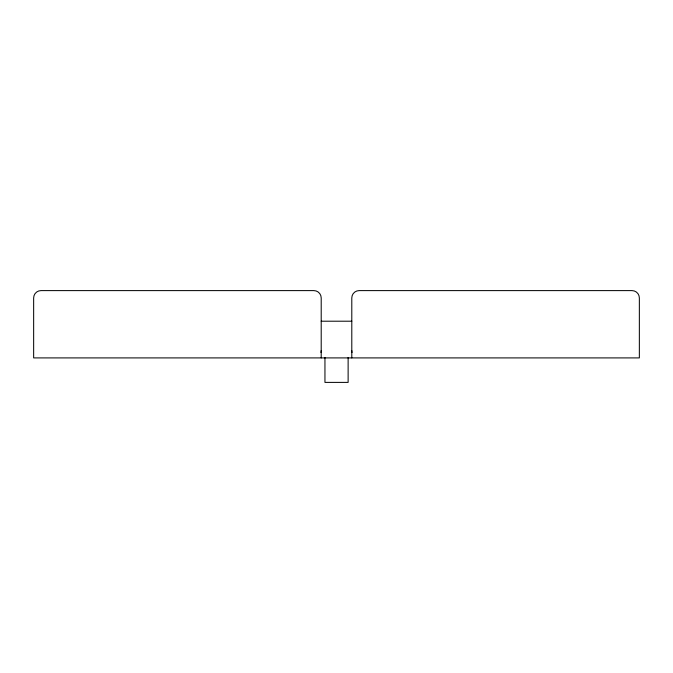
<?xml version="1.0" encoding="UTF-8"?>
<svg xmlns="http://www.w3.org/2000/svg" width="673" height="673" viewBox="0 0 673 673"><rect width="100%" height="100%" fill="white"/><g stroke="black" fill="none" stroke-linecap="round" stroke-linejoin="round"><path stroke-width="1.01" d="M321.206 321.206L351.794 321.206M351.794 357.91L351.794 297.954A7.344 7.344 0 0 1 359.138 290.61L632.006 290.61A7.344 7.344 0 0 1 639.35 297.954L639.35 357.91L33.65 357.91L33.65 297.954A7.344 7.344 0 0 1 40.994 290.61L313.862 290.61A7.344 7.344 0 0 1 321.206 297.954L321.206 357.91M348.126 357.498L348.126 382.39L324.95 382.39L324.95 357.498M321.206 350.574A7.344 7.344 0 0 1 320.954 352.475M352.046 352.475A7.344 7.344 0 0 1 351.794 350.574"/></g></svg>
